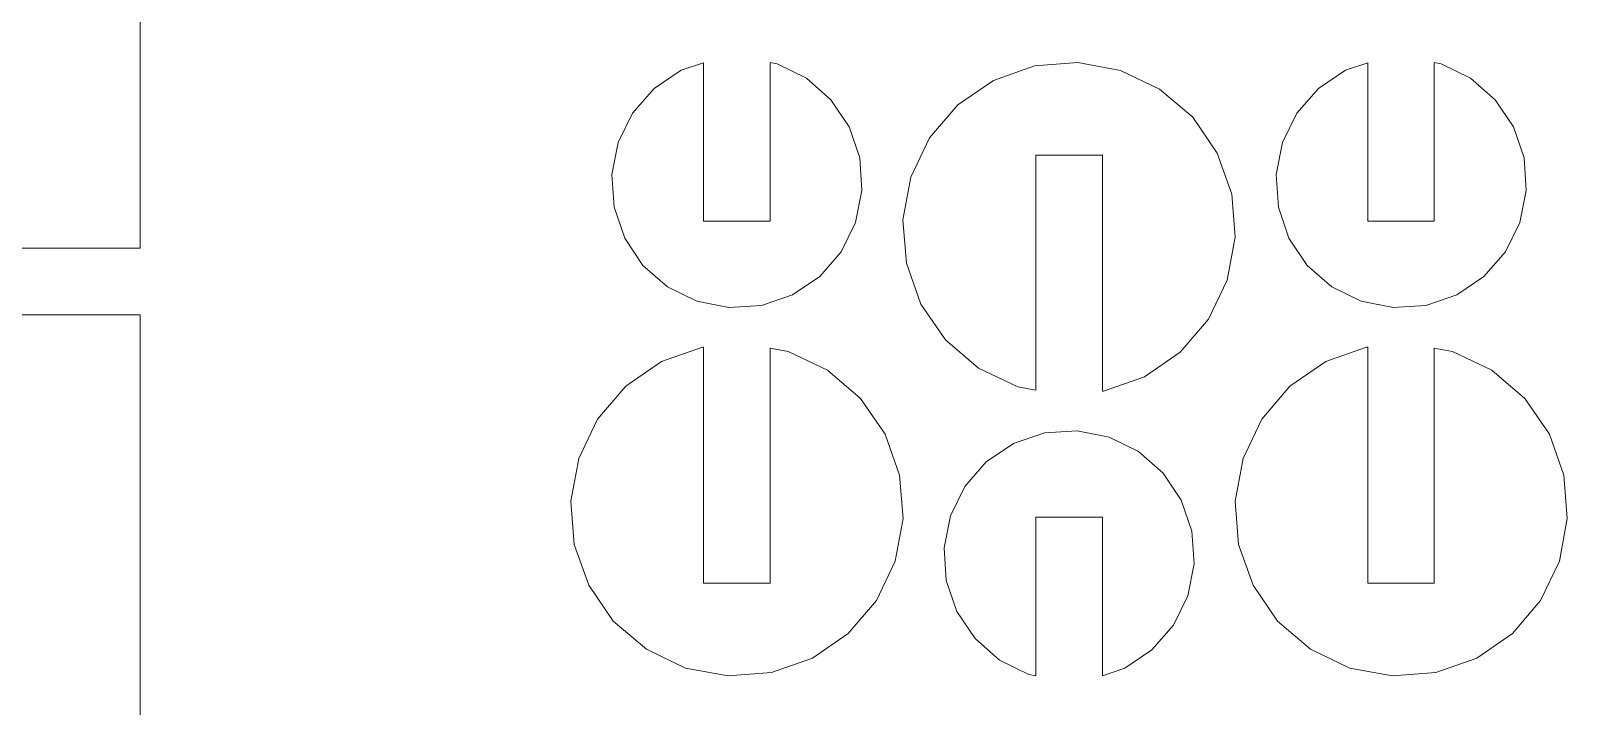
# Model space of a CAD drawing. Header units: millimetres. Extents: x -250 to 290, y -186 to 164.
# Drawn here: x -96.2 to -31.2, y 55.3 to 83.9 of the extents above; entities that cross this region are included whole.
import ezdxf

# ---------------------------------------------------------------- set-up
doc = ezdxf.new("R2010")
doc.units = ezdxf.units.MM
doc.header["$MEASUREMENT"] = 0
doc.layers.add('Camada 1', color=7, linetype='Continuous')

msp = doc.modelspace()

# ---------------------------------------------------------------- linework, layer by layer
at = {"layer": 'Camada 1', "color": 240, "lineweight": 9}
for points, knots in [([(-121.0791, 26.1891), (-121.0791, 26.1891), (-121.0791, 67.6127), (-121.0791, 67.6127), (-121.0791, 67.6127), (-120.7064, 67.6127), (-120.3485, 67.7613), (-120.085, 68.0247), (-120.085, 68.0247), (-119.8216, 68.2881), (-119.673, 68.6472), (-119.6719, 69.0198), (-119.6719, 69.0198), (-119.6719, 69.3936), (-119.8205, 69.7516), (-120.0839, 70.015), (-120.0839, 70.015), (-120.3473, 70.2784), (-120.7064, 70.427), (-121.0791, 70.427), (-121.0791, 70.427), (-121.0791, 70.427), (-123.8934, 70.427), (-123.8934, 70.427), (-123.8934, 70.427), (-123.8934, 70.427), (-123.8934, 79.8088), (-123.8934, 79.8088), (-123.8934, 79.8088), (-123.8934, 79.8088), (-121.0791, 79.8088), (-121.0791, 79.8088), (-121.0791, 79.8088), (-120.7064, 79.8088), (-120.3485, 79.9562), (-120.085, 80.2197), (-120.085, 80.2197), (-119.8216, 80.4831), (-119.673, 80.8422), (-119.6719, 81.2159), (-119.6719, 81.2159), (-119.6719, 81.5885), (-119.8205, 81.9465), (-120.0839, 82.2099), (-120.0839, 82.2099), (-120.3473, 82.4745), (-120.7064, 82.6231), (-121.0791, 82.6231), (-121.0791, 82.6231), (-121.0791, 82.6231), (-121.0791, 100.4467), (-121.0791, 100.4467), (-121.0791, 100.4467), (-120.7064, 100.4467), (-120.3485, 100.5941), (-120.085, 100.8576), (-120.085, 100.8576), (-119.8216, 101.121), (-119.673, 101.4812), (-119.6719, 101.8538), (-119.6719, 101.8538), (-119.6719, 102.2264), (-119.8205, 102.5844), (-120.0839, 102.849), (-120.0839, 102.849), (-120.3473, 103.1124), (-120.7064, 103.261), (-121.0791, 103.261), (-121.0791, 103.261), (-121.0791, 103.261), (-123.8934, 103.261), (-123.8934, 103.261), (-123.8934, 103.261), (-123.8934, 103.261), (-123.8934, 112.6416), (-123.8934, 112.6416), (-123.8934, 112.6416), (-123.8934, 112.6416), (-121.0791, 112.6416), (-121.0791, 112.6416), (-121.0791, 112.6416), (-120.577, 112.6416), (-120.1121, 112.9107), (-119.861, 113.3452), (-119.861, 113.3452), (-119.61, 113.7809), (-119.61, 114.3178), (-119.861, 114.7524), (-119.861, 114.7524), (-120.1121, 115.188), (-120.577, 115.456), (-121.0791, 115.456), (-121.0791, 115.456), (-121.0791, 115.456), (-121.0791, 126.7132), (-121.0791, 126.7132), (-121.0791, 126.7132), (-121.0791, 126.7132), (-102.3335, 126.7132), (-102.3335, 126.7132), (-102.3335, 126.7132), (-102.3335, 126.7132), (-102.3335, 128.556), (-102.3335, 128.556), (-102.3335, 128.556), (-102.3335, 128.556), (-96.294, 128.556), (-96.294, 128.556), (-96.294, 128.556), (-96.294, 128.556), (-96.294, 131.3703), (-96.294, 131.3703), (-96.294, 131.3703), (-96.294, 131.3703), (-102.3335, 131.3703), (-102.3335, 131.3703), (-102.3335, 131.3703), (-102.3335, 131.3703), (-102.3335, 133.2807), (-102.3335, 133.2807), (-102.3335, 133.2807), (-102.3335, 133.2807), (-102.3256, 133.4023), (-102.3256, 133.4023), (-102.3256, 133.4023), (-102.3256, 133.4023), (-102.3009, 133.5227), (-102.3009, 133.5227), (-102.3009, 133.5227), (-102.3009, 133.5227), (-102.2615, 133.6398), (-102.2615, 133.6398), (-102.2615, 133.6398), (-102.2615, 133.6398), (-102.2074, 133.749), (-102.2074, 133.749), (-102.2074, 133.749), (-102.2074, 133.749), (-102.1399, 133.8514), (-102.1399, 133.8514), (-102.1399, 133.8514), (-102.1399, 133.8514), (-102.0588, 133.9437), (-102.0588, 133.9437), (-102.0588, 133.9437), (-102.0588, 133.9437), (-101.9665, 134.0248), (-101.9665, 134.0248), (-101.9665, 134.0248), (-101.9665, 134.0248), (-101.8641, 134.0923), (-101.8641, 134.0923), (-101.8641, 134.0923), (-101.8641, 134.0923), (-101.7537, 134.1475), (-101.7537, 134.1475), (-101.7537, 134.1475), (-101.7537, 134.1475), (-101.6378, 134.1869), (-101.6378, 134.1869), (-101.6378, 134.1869), (-101.6378, 134.1869), (-101.5173, 134.2105), (-101.5173, 134.2105), (-101.5173, 134.2105), (-101.5173, 134.2105), (-101.3946, 134.2184), (-101.3946, 134.2184), (-101.3946, 134.2184), (-101.3946, 134.2184), (-92.5296, 134.2184), (-92.5296, 134.2184), (-92.5296, 134.2184), (-92.5296, 134.2184), (-92.408, 134.2105), (-92.408, 134.2105), (-92.408, 134.2105), (-92.408, 134.2105), (-92.2875, 134.1869), (-92.2875, 134.1869), (-92.2875, 134.1869), (-92.2875, 134.1869), (-92.1705, 134.1475), (-92.1705, 134.1475), (-92.1705, 134.1475), (-92.1705, 134.1475), (-92.0613, 134.0923), (-92.0613, 134.0923), (-92.0613, 134.0923), (-92.0613, 134.0923), (-91.9588, 134.0248), (-91.9588, 134.0248), (-91.9588, 134.0248), (-91.9588, 134.0248), (-91.8665, 133.9437), (-91.8665, 133.9437), (-91.8665, 133.9437), (-91.8665, 133.9437), (-91.7855, 133.8514), (-91.7855, 133.8514), (-91.7855, 133.8514), (-91.7855, 133.8514), (-91.7179, 133.749), (-91.7179, 133.749), (-91.7179, 133.749), (-91.7179, 133.749), (-91.6628, 133.6398), (-91.6628, 133.6398), (-91.6628, 133.6398), (-91.6628, 133.6398), (-91.6234, 133.5227), (-91.6234, 133.5227), (-91.6234, 133.5227), (-91.6234, 133.5227), (-91.5997, 133.4023), (-91.5997, 133.4023), (-91.5997, 133.4023), (-91.5997, 133.4023), (-91.5918, 133.2807), (-91.5918, 133.2807), (-91.5918, 133.2807), (-91.5918, 133.2807), (-91.5918, 107.55), (-91.5918, 107.55), (-91.5918, 107.55), (-91.5918, 107.55), (-97.7495, 107.55), (-97.7495, 107.55), (-97.7495, 107.55), (-97.7495, 107.55), (-97.7495, 104.7357), (-97.7495, 104.7357), (-97.7495, 104.7357), (-97.7495, 104.7357), (-91.5918, 104.7357), (-91.5918, 104.7357), (-91.5918, 104.7357), (-91.5918, 104.7357), (-91.5918, 74.716), (-91.5918, 74.716), (-91.5918, 74.716), (-91.5918, 74.716), (-97.7495, 74.716), (-97.7495, 74.716), (-97.7495, 74.716), (-97.7495, 74.716), (-97.7495, 71.9017), (-97.7495, 71.9017), (-97.7495, 71.9017), (-97.7495, 71.9017), (-91.5918, 71.9017), (-91.5918, 71.9017), (-91.5918, 71.9017), (-91.5918, 71.9017), (-91.5848, 50.2647), (-91.5848, 50.2647), (-91.5848, 50.2647), (-91.5848, 50.2647), (-91.5848, 41.805), (-91.5848, 41.805), (-91.5848, 41.805), (-91.5848, 41.805), (-97.7495, 41.805), (-97.7495, 41.805), (-97.7495, 41.805), (-97.7495, 41.805), (-97.7495, 38.9875), (-97.7495, 38.9875), (-97.7495, 38.9875), (-97.7495, 38.9875), (-91.5848, 38.9875), (-91.5848, 38.9875), (-91.5848, 38.9875), (-91.5848, 38.9875), (-91.5952, 26.6281), (-91.5952, 26.6281), (-91.5952, 26.6281), (-91.5952, 26.6281), (-102.8558, 7.1306), (-102.8558, 7.1306), (-102.8558, 7.1306), (-102.8558, 7.1306), (-102.8558, -118.7379), (-102.8558, -118.7379), (-102.8558, -118.7379), (-102.8558, -118.7379), (-107.0086, -118.7379), (-107.0086, -118.7379), (-107.0086, -118.7379), (-109.9918, -118.7356), (-112.8545, -119.9199), (-114.9652, -122.0284), (-114.9652, -122.0284), (-117.0771, -124.1368), (-118.2636, -127.0119), (-118.2659, -129.9951), (-118.2659, -129.9951), (-118.2659, -129.9951), (-118.2659, -184.9627), (-118.2659, -184.9627), (-118.2659, -184.9627), (-118.2659, -184.9627), (-125.6529, -184.9627), (-125.6529, -184.9627), (-125.6529, -184.9627), (-125.9332, -184.9627), (-126.2035, -184.8505), (-126.4004, -184.6531), (-126.4004, -184.6531), (-126.5966, -184.4563), (-126.7088, -184.1871), (-126.7088, -183.9079), (-126.7088, -183.9079), (-126.7088, -183.9079), (-126.7088, -177.5757), (-126.7088, -177.5757), (-126.7088, -177.5757), (-126.7088, -177.2954), (-126.5966, -177.025), (-126.3992, -176.8282), (-126.3992, -176.8282), (-126.2024, -176.632), (-125.9332, -176.5198), (-125.6529, -176.5198), (-125.6529, -176.5198), (-125.6529, -176.5198), (-123.8945, -176.5198), (-123.8945, -176.5198), (-123.8945, -176.5198), (-123.8945, -176.5198), (-123.8945, -180.7412), (-123.8945, -180.7412), (-123.8945, -180.7412), (-123.8945, -180.7412), (-121.0802, -180.7412), (-121.0802, -180.7412), (-121.0802, -180.7412), (-121.0802, -180.7412), (-121.0791, -21.6542), (-121.0791, -21.6542), (-121.0791, -21.6542), (-120.7064, -21.6542), (-120.3485, -21.5067), (-120.085, -21.2433), (-120.085, -21.2433), (-119.8216, -20.9799), (-119.673, -20.6197), (-119.6719, -20.247), (-119.6719, -20.247), (-119.6719, -19.8744), (-119.8205, -19.5164), (-120.0839, -19.2519), (-120.0839, -19.2519), (-120.3473, -18.9885), (-120.7064, -18.8399), (-121.0791, -18.8399), (-121.0791, -18.8399), (-121.0791, -18.8399), (-123.8934, -18.8399), (-123.8934, -18.8399), (-123.8934, -18.8399), (-123.8934, -18.8399), (-123.8934, -9.4592), (-123.8934, -9.4592), (-123.8934, -9.4592), (-123.8934, -9.4592), (-121.0791, -9.4592), (-121.0791, -9.4592), (-121.0791, -9.4592), (-120.577, -9.4592), (-120.1121, -9.1902), (-119.861, -8.7556), (-119.861, -8.7556), (-119.61, -8.32), (-119.61, -7.783), (-119.861, -7.3485), (-119.861, -7.3485), (-120.1121, -6.9128), (-120.577, -6.6449), (-121.0791, -6.6449), (-121.0791, -6.6449), (-121.0791, -6.6449), (-121.0791, 11.1798), (-121.0791, 11.1798), (-121.0791, 11.1798), (-120.7064, 11.1798), (-120.3485, 11.3273), (-120.085, 11.5907), (-120.085, 11.5907), (-119.8216, 11.8541), (-119.673, 12.2132), (-119.6719, 12.587), (-119.6719, 12.587), (-119.6719, 12.9596), (-119.8205, 13.3176), (-120.0839, 13.581), (-120.0839, 13.581), (-120.3473, 13.8455), (-120.7064, 13.9941), (-121.0791, 13.9941), (-121.0791, 13.9941), (-121.0791, 13.9941), (-123.8934, 13.9941), (-123.8934, 13.9941), (-123.8934, 13.9941), (-123.8934, 13.9941), (-123.8934, 23.3748), (-123.8934, 23.3748), (-123.8934, 23.3748), (-123.8934, 23.3748), (-121.0791, 23.3748), (-121.0791, 23.3748), (-121.0791, 23.3748), (-120.577, 23.3748), (-120.1121, 23.6427), (-119.861, 24.0784), (-119.861, 24.0784), (-119.61, 24.514), (-119.61, 25.0499), (-119.861, 25.4855), (-119.861, 25.4855), (-120.1121, 25.9212), (-120.577, 26.1891), (-121.0791, 26.1891)], [0, 0, 0, 0, 0.0093458, 0.0093458, 0.0093458, 0.0093458, 0.0186916, 0.0186916, 0.0186916, 0.0186916, 0.0280374, 0.0280374, 0.0280374, 0.0280374, 0.0373832, 0.0373832, 0.0373832, 0.0373832, 0.046729, 0.046729, 0.046729, 0.046729, 0.0560748, 0.0560748, 0.0560748, 0.0560748, 0.0654206, 0.0654206, 0.0654206, 0.0654206, 0.0747664, 0.0747664, 0.0747664, 0.0747664, 0.0841121, 0.0841121, 0.0841121, 0.0841121, 0.0934579, 0.0934579, 0.0934579, 0.0934579, 0.1028037, 0.1028037, 0.1028037, 0.1028037, 0.1121495, 0.1121495, 0.1121495, 0.1121495, 0.1214953, 0.1214953, 0.1214953, 0.1214953, 0.1308411, 0.1308411, 0.1308411, 0.1308411, 0.1401869, 0.1401869, 0.1401869, 0.1401869, 0.1495327, 0.1495327, 0.1495327, 0.1495327, 0.1588785, 0.1588785, 0.1588785, 0.1588785, 0.1682243, 0.1682243, 0.1682243, 0.1682243, 0.1775701, 0.1775701, 0.1775701, 0.1775701, 0.1869159, 0.1869159, 0.1869159, 0.1869159, 0.1962617, 0.1962617, 0.1962617, 0.1962617, 0.2056075, 0.2056075, 0.2056075, 0.2056075, 0.2149533, 0.2149533, 0.2149533, 0.2149533, 0.2242991, 0.2242991, 0.2242991, 0.2242991, 0.2336449, 0.2336449, 0.2336449, 0.2336449, 0.2429907, 0.2429907, 0.2429907, 0.2429907, 0.2523364, 0.2523364, 0.2523364, 0.2523364, 0.2616822, 0.2616822, 0.2616822, 0.2616822, 0.271028, 0.271028, 0.271028, 0.271028, 0.2803738, 0.2803738, 0.2803738, 0.2803738, 0.2897196, 0.2897196, 0.2897196, 0.2897196, 0.2990654, 0.2990654, 0.2990654, 0.2990654, 0.3084112, 0.3084112, 0.3084112, 0.3084112, 0.317757, 0.317757, 0.317757, 0.317757, 0.3271028, 0.3271028, 0.3271028, 0.3271028, 0.3364486, 0.3364486, 0.3364486, 0.3364486, 0.3457944, 0.3457944, 0.3457944, 0.3457944, 0.3551402, 0.3551402, 0.3551402, 0.3551402, 0.364486, 0.364486, 0.364486, 0.364486, 0.3738318, 0.3738318, 0.3738318, 0.3738318, 0.3831776, 0.3831776, 0.3831776, 0.3831776, 0.3925234, 0.3925234, 0.3925234, 0.3925234, 0.4018692, 0.4018692, 0.4018692, 0.4018692, 0.411215, 0.411215, 0.411215, 0.411215, 0.4205607, 0.4205607, 0.4205607, 0.4205607, 0.4299065, 0.4299065, 0.4299065, 0.4299065, 0.4392523, 0.4392523, 0.4392523, 0.4392523, 0.4485981, 0.4485981, 0.4485981, 0.4485981, 0.4579439, 0.4579439, 0.4579439, 0.4579439, 0.4672897, 0.4672897, 0.4672897, 0.4672897, 0.4766355, 0.4766355, 0.4766355, 0.4766355, 0.4859813, 0.4859813, 0.4859813, 0.4859813, 0.4953271, 0.4953271, 0.4953271, 0.4953271, 0.5046729, 0.5046729, 0.5046729, 0.5046729, 0.5140187, 0.5140187, 0.5140187, 0.5140187, 0.5233645, 0.5233645, 0.5233645, 0.5233645, 0.5327103, 0.5327103, 0.5327103, 0.5327103, 0.5420561, 0.5420561, 0.5420561, 0.5420561, 0.5514019, 0.5514019, 0.5514019, 0.5514019, 0.5607477, 0.5607477, 0.5607477, 0.5607477, 0.5700935, 0.5700935, 0.5700935, 0.5700935, 0.5794393, 0.5794393, 0.5794393, 0.5794393, 0.588785, 0.588785, 0.588785, 0.588785, 0.5981308, 0.5981308, 0.5981308, 0.5981308, 0.6074766, 0.6074766, 0.6074766, 0.6074766, 0.6168224, 0.6168224, 0.6168224, 0.6168224, 0.6261682, 0.6261682, 0.6261682, 0.6261682, 0.635514, 0.635514, 0.635514, 0.635514, 0.6448598, 0.6448598, 0.6448598, 0.6448598, 0.6542056, 0.6542056, 0.6542056, 0.6542056, 0.6635514, 0.6635514, 0.6635514, 0.6635514, 0.6728972, 0.6728972, 0.6728972, 0.6728972, 0.682243, 0.682243, 0.682243, 0.682243, 0.6915888, 0.6915888, 0.6915888, 0.6915888, 0.7009346, 0.7009346, 0.7009346, 0.7009346, 0.7102804, 0.7102804, 0.7102804, 0.7102804, 0.7196262, 0.7196262, 0.7196262, 0.7196262, 0.728972, 0.728972, 0.728972, 0.728972, 0.7383178, 0.7383178, 0.7383178, 0.7383178, 0.7476636, 0.7476636, 0.7476636, 0.7476636, 0.7570093, 0.7570093, 0.7570093, 0.7570093, 0.7663551, 0.7663551, 0.7663551, 0.7663551, 0.7757009, 0.7757009, 0.7757009, 0.7757009, 0.7850467, 0.7850467, 0.7850467, 0.7850467, 0.7943925, 0.7943925, 0.7943925, 0.7943925, 0.8037383, 0.8037383, 0.8037383, 0.8037383, 0.8130841, 0.8130841, 0.8130841, 0.8130841, 0.8224299, 0.8224299, 0.8224299, 0.8224299, 0.8317757, 0.8317757, 0.8317757, 0.8317757, 0.8411215, 0.8411215, 0.8411215, 0.8411215, 0.8504673, 0.8504673, 0.8504673, 0.8504673, 0.8598131, 0.8598131, 0.8598131, 0.8598131, 0.8691589, 0.8691589, 0.8691589, 0.8691589, 0.8785047, 0.8785047, 0.8785047, 0.8785047, 0.8878505, 0.8878505, 0.8878505, 0.8878505, 0.8971963, 0.8971963, 0.8971963, 0.8971963, 0.9065421, 0.9065421, 0.9065421, 0.9065421, 0.9158879, 0.9158879, 0.9158879, 0.9158879, 0.9252336, 0.9252336, 0.9252336, 0.9252336, 0.9345794, 0.9345794, 0.9345794, 0.9345794, 0.9439252, 0.9439252, 0.9439252, 0.9439252, 0.953271, 0.953271, 0.953271, 0.953271, 0.9626168, 0.9626168, 0.9626168, 0.9626168, 0.9719626, 0.9719626, 0.9719626, 0.9719626, 0.9813084, 0.9813084, 0.9813084, 0.9813084, 1, 1, 1, 1]), ([(-62.8358, 73.5125), (-62.8358, 73.5125), (-63.9851, 72.7414), (-63.9851, 72.7414), (-63.9851, 72.7414), (-63.9851, 72.7414), (-65.2944, 72.2945), (-65.2944, 72.2945), (-65.2944, 72.2945), (-65.2944, 72.2945), (-66.6745, 72.2022), (-66.6745, 72.2022), (-66.6745, 72.2022), (-66.6745, 72.2022), (-68.0321, 72.469), (-68.0321, 72.469), (-68.0321, 72.469), (-68.0321, 72.469), (-69.2749, 73.0791), (-69.2749, 73.0791), (-69.2749, 73.0791), (-69.2749, 73.0791), (-70.3162, 73.9898), (-70.3162, 73.9898), (-70.3162, 73.9898), (-70.3162, 73.9898), (-71.0873, 75.1381), (-71.0873, 75.1381), (-71.0873, 75.1381), (-71.0873, 75.1381), (-71.5342, 76.4484), (-71.5342, 76.4484), (-71.5342, 76.4484), (-71.5342, 76.4484), (-71.6277, 77.8285), (-71.6277, 77.8285), (-71.6277, 77.8285), (-71.6277, 77.8285), (-71.3598, 79.1862), (-71.3598, 79.1862), (-71.3598, 79.1862), (-71.3598, 79.1862), (-70.7496, 80.4278), (-70.7496, 80.4278), (-70.7496, 80.4278), (-70.7496, 80.4278), (-69.84, 81.4703), (-69.84, 81.4703), (-69.84, 81.4703), (-69.84, 81.4703), (-68.6907, 82.2414), (-68.6907, 82.2414), (-68.6907, 82.2414), (-68.6907, 82.2414), (-67.7507, 82.5622), (-67.7507, 82.5622), (-67.7507, 82.5622), (-67.7507, 82.5622), (-67.7507, 75.8518), (-67.7507, 75.8518), (-67.7507, 75.8518), (-67.7507, 75.8518), (-64.9364, 75.8518), (-64.9364, 75.8518), (-64.9364, 75.8518), (-64.9364, 75.8518), (-64.9364, 82.5712), (-64.9364, 82.5712), (-64.9364, 82.5712), (-64.9364, 82.5712), (-64.6426, 82.5138), (-64.6426, 82.5138), (-64.6426, 82.5138), (-64.6426, 82.5138), (-63.4009, 81.9037), (-63.4009, 81.9037), (-63.4009, 81.9037), (-63.4009, 81.9037), (-62.3585, 80.9929), (-62.3585, 80.9929), (-62.3585, 80.9929), (-62.3585, 80.9929), (-61.5885, 79.8447), (-61.5885, 79.8447), (-61.5885, 79.8447), (-61.5885, 79.8447), (-61.1416, 78.5344), (-61.1416, 78.5344), (-61.1416, 78.5344), (-61.1416, 78.5344), (-61.0481, 77.1542), (-61.0481, 77.1542), (-61.0481, 77.1542), (-61.0481, 77.1542), (-61.316, 75.7966), (-61.316, 75.7966), (-61.316, 75.7966), (-61.316, 75.7966), (-61.9251, 74.5549), (-61.9251, 74.5549), (-61.9251, 74.5549), (-61.9251, 74.5549), (-62.8358, 73.5125), (-62.8358, 73.5125)], [0, 0, 0, 0, 0.037037, 0.037037, 0.037037, 0.037037, 0.0740741, 0.0740741, 0.0740741, 0.0740741, 0.1111111, 0.1111111, 0.1111111, 0.1111111, 0.1481481, 0.1481481, 0.1481481, 0.1481481, 0.1851852, 0.1851852, 0.1851852, 0.1851852, 0.2222222, 0.2222222, 0.2222222, 0.2222222, 0.2592593, 0.2592593, 0.2592593, 0.2592593, 0.2962963, 0.2962963, 0.2962963, 0.2962963, 0.3333333, 0.3333333, 0.3333333, 0.3333333, 0.3703704, 0.3703704, 0.3703704, 0.3703704, 0.4074074, 0.4074074, 0.4074074, 0.4074074, 0.4444444, 0.4444444, 0.4444444, 0.4444444, 0.4814815, 0.4814815, 0.4814815, 0.4814815, 0.5185185, 0.5185185, 0.5185185, 0.5185185, 0.5555556, 0.5555556, 0.5555556, 0.5555556, 0.5925926, 0.5925926, 0.5925926, 0.5925926, 0.6296296, 0.6296296, 0.6296296, 0.6296296, 0.6666667, 0.6666667, 0.6666667, 0.6666667, 0.7037037, 0.7037037, 0.7037037, 0.7037037, 0.7407407, 0.7407407, 0.7407407, 0.7407407, 0.7777778, 0.7777778, 0.7777778, 0.7777778, 0.8148148, 0.8148148, 0.8148148, 0.8148148, 0.8518519, 0.8518519, 0.8518519, 0.8518519, 0.8888889, 0.8888889, 0.8888889, 0.8888889, 0.9259259, 0.9259259, 0.9259259, 0.9259259, 1, 1, 1, 1]), ([(-56.993, 80.7734), (-56.993, 80.7734), (-55.4789, 81.8136), (-55.4789, 81.8136), (-55.4789, 81.8136), (-55.4789, 81.8136), (-53.7476, 82.4271), (-53.7476, 82.4271), (-53.7476, 82.4271), (-53.7476, 82.4271), (-51.916, 82.5712), (-51.916, 82.5712), (-51.916, 82.5712), (-51.916, 82.5712), (-50.1103, 82.2357), (-50.1103, 82.2357), (-50.1103, 82.2357), (-50.1103, 82.2357), (-48.4533, 81.4444), (-48.4533, 81.4444), (-48.4533, 81.4444), (-48.4533, 81.4444), (-47.0563, 80.2522), (-47.0563, 80.2522), (-47.0563, 80.2522), (-47.0563, 80.2522), (-46.0161, 78.7381), (-46.0161, 78.7381), (-46.0161, 78.7381), (-46.0161, 78.7381), (-45.4037, 77.0067), (-45.4037, 77.0067), (-45.4037, 77.0067), (-45.4037, 77.0067), (-45.2596, 75.1752), (-45.2596, 75.1752), (-45.2596, 75.1752), (-45.2596, 75.1752), (-45.5939, 73.3695), (-45.5939, 73.3695), (-45.5939, 73.3695), (-45.5939, 73.3695), (-46.3853, 71.7125), (-46.3853, 71.7125), (-46.3853, 71.7125), (-46.3853, 71.7125), (-47.5786, 70.3154), (-47.5786, 70.3154), (-47.5786, 70.3154), (-47.5786, 70.3154), (-49.0916, 69.2753), (-49.0916, 69.2753), (-49.0916, 69.2753), (-49.0916, 69.2753), (-50.8229, 68.6629), (-50.8229, 68.6629), (-50.8229, 68.6629), (-50.8229, 68.6629), (-50.8725, 68.6629), (-50.8725, 68.6629), (-50.8725, 68.6629), (-50.8725, 68.6629), (-50.8725, 78.6537), (-50.8725, 78.6537), (-50.8725, 78.6537), (-50.8725, 78.6537), (-53.6868, 78.6537), (-53.6868, 78.6537), (-53.6868, 78.6537), (-53.6868, 78.6537), (-53.6868, 68.7102), (-53.6868, 68.7102), (-53.6868, 68.7102), (-53.6868, 68.7102), (-54.4601, 68.8531), (-54.4601, 68.8531), (-54.4601, 68.8531), (-54.4601, 68.8531), (-56.1183, 69.6445), (-56.1183, 69.6445), (-56.1183, 69.6445), (-56.1183, 69.6445), (-57.5142, 70.8378), (-57.5142, 70.8378), (-57.5142, 70.8378), (-57.5142, 70.8378), (-58.5544, 72.3507), (-58.5544, 72.3507), (-58.5544, 72.3507), (-58.5544, 72.3507), (-59.1679, 74.0832), (-59.1679, 74.0832), (-59.1679, 74.0832), (-59.1679, 74.0832), (-59.312, 75.9137), (-59.312, 75.9137), (-59.312, 75.9137), (-59.312, 75.9137), (-58.9766, 77.7193), (-58.9766, 77.7193), (-58.9766, 77.7193), (-58.9766, 77.7193), (-58.1852, 79.3775), (-58.1852, 79.3775), (-58.1852, 79.3775), (-58.1852, 79.3775), (-56.993, 80.7734), (-56.993, 80.7734)], [0, 0, 0, 0, 0.0357143, 0.0357143, 0.0357143, 0.0357143, 0.0714286, 0.0714286, 0.0714286, 0.0714286, 0.1071429, 0.1071429, 0.1071429, 0.1071429, 0.1428571, 0.1428571, 0.1428571, 0.1428571, 0.1785714, 0.1785714, 0.1785714, 0.1785714, 0.2142857, 0.2142857, 0.2142857, 0.2142857, 0.25, 0.25, 0.25, 0.25, 0.2857143, 0.2857143, 0.2857143, 0.2857143, 0.3214286, 0.3214286, 0.3214286, 0.3214286, 0.3571429, 0.3571429, 0.3571429, 0.3571429, 0.3928571, 0.3928571, 0.3928571, 0.3928571, 0.4285714, 0.4285714, 0.4285714, 0.4285714, 0.4642857, 0.4642857, 0.4642857, 0.4642857, 0.5, 0.5, 0.5, 0.5, 0.5357143, 0.5357143, 0.5357143, 0.5357143, 0.5714286, 0.5714286, 0.5714286, 0.5714286, 0.6071429, 0.6071429, 0.6071429, 0.6071429, 0.6428571, 0.6428571, 0.6428571, 0.6428571, 0.6785714, 0.6785714, 0.6785714, 0.6785714, 0.7142857, 0.7142857, 0.7142857, 0.7142857, 0.75, 0.75, 0.75, 0.75, 0.7857143, 0.7857143, 0.7857143, 0.7857143, 0.8214286, 0.8214286, 0.8214286, 0.8214286, 0.8571429, 0.8571429, 0.8571429, 0.8571429, 0.8928571, 0.8928571, 0.8928571, 0.8928571, 0.9285714, 0.9285714, 0.9285714, 0.9285714, 1, 1, 1, 1]), ([(-34.7318, 73.5125), (-34.7318, 73.5125), (-35.8811, 72.7414), (-35.8811, 72.7414), (-35.8811, 72.7414), (-35.8811, 72.7414), (-37.1904, 72.2945), (-37.1904, 72.2945), (-37.1904, 72.2945), (-37.1904, 72.2945), (-38.5705, 72.2022), (-38.5705, 72.2022), (-38.5705, 72.2022), (-38.5705, 72.2022), (-39.9281, 72.469), (-39.9281, 72.469), (-39.9281, 72.469), (-39.9281, 72.469), (-41.1709, 73.0791), (-41.1709, 73.0791), (-41.1709, 73.0791), (-41.1709, 73.0791), (-42.2122, 73.9898), (-42.2122, 73.9898), (-42.2122, 73.9898), (-42.2122, 73.9898), (-42.9833, 75.1381), (-42.9833, 75.1381), (-42.9833, 75.1381), (-42.9833, 75.1381), (-43.4302, 76.4484), (-43.4302, 76.4484), (-43.4302, 76.4484), (-43.4302, 76.4484), (-43.5237, 77.8285), (-43.5237, 77.8285), (-43.5237, 77.8285), (-43.5237, 77.8285), (-43.2558, 79.1862), (-43.2558, 79.1862), (-43.2558, 79.1862), (-43.2558, 79.1862), (-42.6456, 80.4278), (-42.6456, 80.4278), (-42.6456, 80.4278), (-42.6456, 80.4278), (-41.736, 81.4703), (-41.736, 81.4703), (-41.736, 81.4703), (-41.736, 81.4703), (-40.5867, 82.2414), (-40.5867, 82.2414), (-40.5867, 82.2414), (-40.5867, 82.2414), (-39.6467, 82.5622), (-39.6467, 82.5622), (-39.6467, 82.5622), (-39.6467, 82.5622), (-39.6467, 75.8518), (-39.6467, 75.8518), (-39.6467, 75.8518), (-39.6467, 75.8518), (-36.8324, 75.8518), (-36.8324, 75.8518), (-36.8324, 75.8518), (-36.8324, 75.8518), (-36.8324, 82.5712), (-36.8324, 82.5712), (-36.8324, 82.5712), (-36.8324, 82.5712), (-36.5386, 82.5138), (-36.5386, 82.5138), (-36.5386, 82.5138), (-36.5386, 82.5138), (-35.2969, 81.9037), (-35.2969, 81.9037), (-35.2969, 81.9037), (-35.2969, 81.9037), (-34.2545, 80.9929), (-34.2545, 80.9929), (-34.2545, 80.9929), (-34.2545, 80.9929), (-33.4845, 79.8447), (-33.4845, 79.8447), (-33.4845, 79.8447), (-33.4845, 79.8447), (-33.0376, 78.5344), (-33.0376, 78.5344), (-33.0376, 78.5344), (-33.0376, 78.5344), (-32.9441, 77.1542), (-32.9441, 77.1542), (-32.9441, 77.1542), (-32.9441, 77.1542), (-33.212, 75.7966), (-33.212, 75.7966), (-33.212, 75.7966), (-33.212, 75.7966), (-33.8211, 74.5549), (-33.8211, 74.5549), (-33.8211, 74.5549), (-33.8211, 74.5549), (-34.7318, 73.5125), (-34.7318, 73.5125)], [0, 0, 0, 0, 0.037037, 0.037037, 0.037037, 0.037037, 0.0740741, 0.0740741, 0.0740741, 0.0740741, 0.1111111, 0.1111111, 0.1111111, 0.1111111, 0.1481481, 0.1481481, 0.1481481, 0.1481481, 0.1851852, 0.1851852, 0.1851852, 0.1851852, 0.2222222, 0.2222222, 0.2222222, 0.2222222, 0.2592593, 0.2592593, 0.2592593, 0.2592593, 0.2962963, 0.2962963, 0.2962963, 0.2962963, 0.3333333, 0.3333333, 0.3333333, 0.3333333, 0.3703704, 0.3703704, 0.3703704, 0.3703704, 0.4074074, 0.4074074, 0.4074074, 0.4074074, 0.4444444, 0.4444444, 0.4444444, 0.4444444, 0.4814815, 0.4814815, 0.4814815, 0.4814815, 0.5185185, 0.5185185, 0.5185185, 0.5185185, 0.5555556, 0.5555556, 0.5555556, 0.5555556, 0.5925926, 0.5925926, 0.5925926, 0.5925926, 0.6296296, 0.6296296, 0.6296296, 0.6296296, 0.6666667, 0.6666667, 0.6666667, 0.6666667, 0.7037037, 0.7037037, 0.7037037, 0.7037037, 0.7407407, 0.7407407, 0.7407407, 0.7407407, 0.7777778, 0.7777778, 0.7777778, 0.7777778, 0.8148148, 0.8148148, 0.8148148, 0.8148148, 0.8518519, 0.8518519, 0.8518519, 0.8518519, 0.8888889, 0.8888889, 0.8888889, 0.8888889, 0.9259259, 0.9259259, 0.9259259, 0.9259259, 1, 1, 1, 1]), ([(-61.6306, 58.4212), (-61.6306, 58.4212), (-63.1447, 57.381), (-63.1447, 57.381), (-63.1447, 57.381), (-63.1447, 57.381), (-64.876, 56.7675), (-64.876, 56.7675), (-64.876, 56.7675), (-64.876, 56.7675), (-66.7076, 56.6234), (-66.7076, 56.6234), (-66.7076, 56.6234), (-66.7076, 56.6234), (-68.5133, 56.9589), (-68.5133, 56.9589), (-68.5133, 56.9589), (-68.5133, 56.9589), (-70.1703, 57.7502), (-70.1703, 57.7502), (-70.1703, 57.7502), (-70.1703, 57.7502), (-71.5673, 58.9424), (-71.5673, 58.9424), (-71.5673, 58.9424), (-71.5673, 58.9424), (-72.6075, 60.4565), (-72.6075, 60.4565), (-72.6075, 60.4565), (-72.6075, 60.4565), (-73.2199, 62.1879), (-73.2199, 62.1879), (-73.2199, 62.1879), (-73.2199, 62.1879), (-73.364, 64.0194), (-73.364, 64.0194), (-73.364, 64.0194), (-73.364, 64.0194), (-73.0297, 65.8251), (-73.0297, 65.8251), (-73.0297, 65.8251), (-73.0297, 65.8251), (-72.2383, 67.4821), (-72.2383, 67.4821), (-72.2383, 67.4821), (-72.2383, 67.4821), (-71.045, 68.8792), (-71.045, 68.8792), (-71.045, 68.8792), (-71.045, 68.8792), (-69.532, 69.9193), (-69.532, 69.9193), (-69.532, 69.9193), (-69.532, 69.9193), (-67.8007, 70.5317), (-67.8007, 70.5317), (-67.8007, 70.5317), (-67.8007, 70.5317), (-67.7511, 70.5317), (-67.7511, 70.5317), (-67.7511, 70.5317), (-67.7511, 70.5317), (-67.7511, 60.5409), (-67.7511, 60.5409), (-67.7511, 60.5409), (-67.7511, 60.5409), (-64.9368, 60.5409), (-64.9368, 60.5409), (-64.9368, 60.5409), (-64.9368, 60.5409), (-64.9368, 70.4844), (-64.9368, 70.4844), (-64.9368, 70.4844), (-64.9368, 70.4844), (-64.1635, 70.3415), (-64.1635, 70.3415), (-64.1635, 70.3415), (-64.1635, 70.3415), (-62.5053, 69.5501), (-62.5053, 69.5501), (-62.5053, 69.5501), (-62.5053, 69.5501), (-61.1094, 68.3568), (-61.1094, 68.3568), (-61.1094, 68.3568), (-61.1094, 68.3568), (-60.0692, 66.8439), (-60.0692, 66.8439), (-60.0692, 66.8439), (-60.0692, 66.8439), (-59.4557, 65.1114), (-59.4557, 65.1114), (-59.4557, 65.1114), (-59.4557, 65.1114), (-59.3116, 63.2809), (-59.3116, 63.2809), (-59.3116, 63.2809), (-59.3116, 63.2809), (-59.647, 61.4753), (-59.647, 61.4753), (-59.647, 61.4753), (-59.647, 61.4753), (-60.4384, 59.8171), (-60.4384, 59.8171), (-60.4384, 59.8171), (-60.4384, 59.8171), (-61.6306, 58.4212), (-61.6306, 58.4212)], [0, 0, 0, 0, 0.0357143, 0.0357143, 0.0357143, 0.0357143, 0.0714286, 0.0714286, 0.0714286, 0.0714286, 0.1071429, 0.1071429, 0.1071429, 0.1071429, 0.1428571, 0.1428571, 0.1428571, 0.1428571, 0.1785714, 0.1785714, 0.1785714, 0.1785714, 0.2142857, 0.2142857, 0.2142857, 0.2142857, 0.25, 0.25, 0.25, 0.25, 0.2857143, 0.2857143, 0.2857143, 0.2857143, 0.3214286, 0.3214286, 0.3214286, 0.3214286, 0.3571429, 0.3571429, 0.3571429, 0.3571429, 0.3928571, 0.3928571, 0.3928571, 0.3928571, 0.4285714, 0.4285714, 0.4285714, 0.4285714, 0.4642857, 0.4642857, 0.4642857, 0.4642857, 0.5, 0.5, 0.5, 0.5, 0.5357143, 0.5357143, 0.5357143, 0.5357143, 0.5714286, 0.5714286, 0.5714286, 0.5714286, 0.6071429, 0.6071429, 0.6071429, 0.6071429, 0.6428571, 0.6428571, 0.6428571, 0.6428571, 0.6785714, 0.6785714, 0.6785714, 0.6785714, 0.7142857, 0.7142857, 0.7142857, 0.7142857, 0.75, 0.75, 0.75, 0.75, 0.7857143, 0.7857143, 0.7857143, 0.7857143, 0.8214286, 0.8214286, 0.8214286, 0.8214286, 0.8571429, 0.8571429, 0.8571429, 0.8571429, 0.8928571, 0.8928571, 0.8928571, 0.8928571, 0.9285714, 0.9285714, 0.9285714, 0.9285714, 1, 1, 1, 1]), ([(-33.5266, 58.4212), (-33.5266, 58.4212), (-35.0407, 57.381), (-35.0407, 57.381), (-35.0407, 57.381), (-35.0407, 57.381), (-36.772, 56.7675), (-36.772, 56.7675), (-36.772, 56.7675), (-36.772, 56.7675), (-38.6036, 56.6234), (-38.6036, 56.6234), (-38.6036, 56.6234), (-38.6036, 56.6234), (-40.4093, 56.9589), (-40.4093, 56.9589), (-40.4093, 56.9589), (-40.4093, 56.9589), (-42.0663, 57.7502), (-42.0663, 57.7502), (-42.0663, 57.7502), (-42.0663, 57.7502), (-43.4633, 58.9424), (-43.4633, 58.9424), (-43.4633, 58.9424), (-43.4633, 58.9424), (-44.5035, 60.4565), (-44.5035, 60.4565), (-44.5035, 60.4565), (-44.5035, 60.4565), (-45.1159, 62.1879), (-45.1159, 62.1879), (-45.1159, 62.1879), (-45.1159, 62.1879), (-45.26, 64.0194), (-45.26, 64.0194), (-45.26, 64.0194), (-45.26, 64.0194), (-44.9257, 65.8251), (-44.9257, 65.8251), (-44.9257, 65.8251), (-44.9257, 65.8251), (-44.1343, 67.4821), (-44.1343, 67.4821), (-44.1343, 67.4821), (-44.1343, 67.4821), (-42.941, 68.8792), (-42.941, 68.8792), (-42.941, 68.8792), (-42.941, 68.8792), (-41.428, 69.9193), (-41.428, 69.9193), (-41.428, 69.9193), (-41.428, 69.9193), (-39.6967, 70.5317), (-39.6967, 70.5317), (-39.6967, 70.5317), (-39.6967, 70.5317), (-39.6471, 70.5317), (-39.6471, 70.5317), (-39.6471, 70.5317), (-39.6471, 70.5317), (-39.6471, 60.5409), (-39.6471, 60.5409), (-39.6471, 60.5409), (-39.6471, 60.5409), (-36.8328, 60.5409), (-36.8328, 60.5409), (-36.8328, 60.5409), (-36.8328, 60.5409), (-36.8328, 70.4844), (-36.8328, 70.4844), (-36.8328, 70.4844), (-36.8328, 70.4844), (-36.0595, 70.3415), (-36.0595, 70.3415), (-36.0595, 70.3415), (-36.0595, 70.3415), (-34.4013, 69.5501), (-34.4013, 69.5501), (-34.4013, 69.5501), (-34.4013, 69.5501), (-33.0054, 68.3568), (-33.0054, 68.3568), (-33.0054, 68.3568), (-33.0054, 68.3568), (-31.9652, 66.8439), (-31.9652, 66.8439), (-31.9652, 66.8439), (-31.9652, 66.8439), (-31.3517, 65.1114), (-31.3517, 65.1114), (-31.3517, 65.1114), (-31.3517, 65.1114), (-31.2076, 63.2809), (-31.2076, 63.2809), (-31.2076, 63.2809), (-31.2076, 63.2809), (-31.543, 61.4753), (-31.543, 61.4753), (-31.543, 61.4753), (-31.543, 61.4753), (-32.3344, 59.8171), (-32.3344, 59.8171), (-32.3344, 59.8171), (-32.3344, 59.8171), (-33.5266, 58.4212), (-33.5266, 58.4212)], [0, 0, 0, 0, 0.0357143, 0.0357143, 0.0357143, 0.0357143, 0.0714286, 0.0714286, 0.0714286, 0.0714286, 0.1071429, 0.1071429, 0.1071429, 0.1071429, 0.1428571, 0.1428571, 0.1428571, 0.1428571, 0.1785714, 0.1785714, 0.1785714, 0.1785714, 0.2142857, 0.2142857, 0.2142857, 0.2142857, 0.25, 0.25, 0.25, 0.25, 0.2857143, 0.2857143, 0.2857143, 0.2857143, 0.3214286, 0.3214286, 0.3214286, 0.3214286, 0.3571429, 0.3571429, 0.3571429, 0.3571429, 0.3928571, 0.3928571, 0.3928571, 0.3928571, 0.4285714, 0.4285714, 0.4285714, 0.4285714, 0.4642857, 0.4642857, 0.4642857, 0.4642857, 0.5, 0.5, 0.5, 0.5, 0.5357143, 0.5357143, 0.5357143, 0.5357143, 0.5714286, 0.5714286, 0.5714286, 0.5714286, 0.6071429, 0.6071429, 0.6071429, 0.6071429, 0.6428571, 0.6428571, 0.6428571, 0.6428571, 0.6785714, 0.6785714, 0.6785714, 0.6785714, 0.7142857, 0.7142857, 0.7142857, 0.7142857, 0.75, 0.75, 0.75, 0.75, 0.7857143, 0.7857143, 0.7857143, 0.7857143, 0.8214286, 0.8214286, 0.8214286, 0.8214286, 0.8571429, 0.8571429, 0.8571429, 0.8571429, 0.8928571, 0.8928571, 0.8928571, 0.8928571, 0.9285714, 0.9285714, 0.9285714, 0.9285714, 1, 1, 1, 1]), ([(-55.7878, 65.6821), (-55.7878, 65.6821), (-54.6385, 66.4532), (-54.6385, 66.4532), (-54.6385, 66.4532), (-54.6385, 66.4532), (-53.3292, 66.9001), (-53.3292, 66.9001), (-53.3292, 66.9001), (-53.3292, 66.9001), (-51.9491, 66.9924), (-51.9491, 66.9924), (-51.9491, 66.9924), (-51.9491, 66.9924), (-50.5915, 66.7256), (-50.5915, 66.7256), (-50.5915, 66.7256), (-50.5915, 66.7256), (-49.3487, 66.1155), (-49.3487, 66.1155), (-49.3487, 66.1155), (-49.3487, 66.1155), (-48.3074, 65.2048), (-48.3074, 65.2048), (-48.3074, 65.2048), (-48.3074, 65.2048), (-47.5363, 64.0565), (-47.5363, 64.0565), (-47.5363, 64.0565), (-47.5363, 64.0565), (-47.0894, 62.7462), (-47.0894, 62.7462), (-47.0894, 62.7462), (-47.0894, 62.7462), (-46.9959, 61.3661), (-46.9959, 61.3661), (-46.9959, 61.3661), (-46.9959, 61.3661), (-47.2638, 60.0084), (-47.2638, 60.0084), (-47.2638, 60.0084), (-47.2638, 60.0084), (-47.874, 58.7668), (-47.874, 58.7668), (-47.874, 58.7668), (-47.874, 58.7668), (-48.7836, 57.7243), (-48.7836, 57.7243), (-48.7836, 57.7243), (-48.7836, 57.7243), (-49.9329, 56.9532), (-49.9329, 56.9532), (-49.9329, 56.9532), (-49.9329, 56.9532), (-50.8729, 56.6324), (-50.8729, 56.6324), (-50.8729, 56.6324), (-50.8729, 56.6324), (-50.8729, 63.3428), (-50.8729, 63.3428), (-50.8729, 63.3428), (-50.8729, 63.3428), (-53.6872, 63.3428), (-53.6872, 63.3428), (-53.6872, 63.3428), (-53.6872, 63.3428), (-53.6872, 56.6234), (-53.6872, 56.6234), (-53.6872, 56.6234), (-53.6872, 56.6234), (-53.981, 56.6808), (-53.981, 56.6808), (-53.981, 56.6808), (-53.981, 56.6808), (-55.2227, 57.2909), (-55.2227, 57.2909), (-55.2227, 57.2909), (-55.2227, 57.2909), (-56.2651, 58.2017), (-56.2651, 58.2017), (-56.2651, 58.2017), (-56.2651, 58.2017), (-57.0351, 59.3499), (-57.0351, 59.3499), (-57.0351, 59.3499), (-57.0351, 59.3499), (-57.482, 60.6602), (-57.482, 60.6602), (-57.482, 60.6602), (-57.482, 60.6602), (-57.5755, 62.0404), (-57.5755, 62.0404), (-57.5755, 62.0404), (-57.5755, 62.0404), (-57.3076, 63.398), (-57.3076, 63.398), (-57.3076, 63.398), (-57.3076, 63.398), (-56.6985, 64.6397), (-56.6985, 64.6397), (-56.6985, 64.6397), (-56.6985, 64.6397), (-55.7878, 65.6821), (-55.7878, 65.6821)], [0, 0, 0, 0, 0.037037, 0.037037, 0.037037, 0.037037, 0.0740741, 0.0740741, 0.0740741, 0.0740741, 0.1111111, 0.1111111, 0.1111111, 0.1111111, 0.1481481, 0.1481481, 0.1481481, 0.1481481, 0.1851852, 0.1851852, 0.1851852, 0.1851852, 0.2222222, 0.2222222, 0.2222222, 0.2222222, 0.2592593, 0.2592593, 0.2592593, 0.2592593, 0.2962963, 0.2962963, 0.2962963, 0.2962963, 0.3333333, 0.3333333, 0.3333333, 0.3333333, 0.3703704, 0.3703704, 0.3703704, 0.3703704, 0.4074074, 0.4074074, 0.4074074, 0.4074074, 0.4444444, 0.4444444, 0.4444444, 0.4444444, 0.4814815, 0.4814815, 0.4814815, 0.4814815, 0.5185185, 0.5185185, 0.5185185, 0.5185185, 0.5555556, 0.5555556, 0.5555556, 0.5555556, 0.5925926, 0.5925926, 0.5925926, 0.5925926, 0.6296296, 0.6296296, 0.6296296, 0.6296296, 0.6666667, 0.6666667, 0.6666667, 0.6666667, 0.7037037, 0.7037037, 0.7037037, 0.7037037, 0.7407407, 0.7407407, 0.7407407, 0.7407407, 0.7777778, 0.7777778, 0.7777778, 0.7777778, 0.8148148, 0.8148148, 0.8148148, 0.8148148, 0.8518519, 0.8518519, 0.8518519, 0.8518519, 0.8888889, 0.8888889, 0.8888889, 0.8888889, 0.9259259, 0.9259259, 0.9259259, 0.9259259, 1, 1, 1, 1])]:
    msp.add_open_spline(points, degree=3, knots=knots, dxfattribs=at)

doc.saveas('drawing.dxf')
